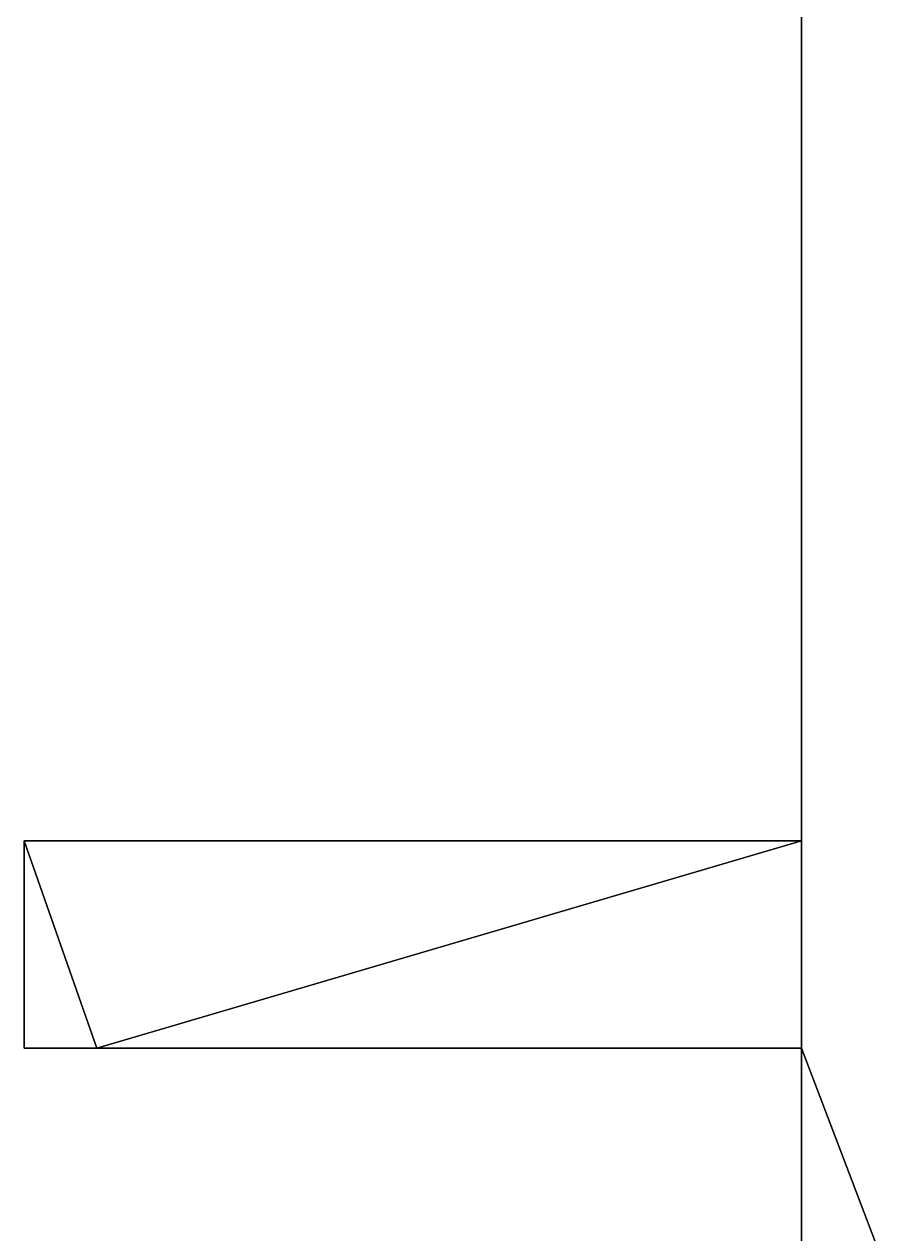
# Model space of a CAD drawing. Header units: millimetres. Extents: x 14850 to 20950, y 8600 to 14100.
# Drawn here: x 14850 to 15688, y 10820 to 11987 of the extents above; entities that cross this region are included whole.
import ezdxf

# ---------------------------------------------------------------- set-up
doc = ezdxf.new("R2010")
doc.units = ezdxf.units.MM
doc.layers.add('АР_3D_стены', color=8, linetype='Continuous')

msp = doc.modelspace()

# ---------------------------------------------------------------- meshes
at = {"layer": 'АР_3D_стены'}
mesh = msp.add_polyface(dxfattribs=at)
corners = [(15600.2, 13599.6), (15800.2, 13599.6), (15800.2, 10474.6), (15800.2, 10474.6, 3650), (15800.2, 13599.6, 3650), (15600.2, 13599.6, 3650), (15600.2, 10474.6), (15600.2, 10999.6), (15600.2, 10999.6, 3650), (15600.2, 10474.6, 3650)]
mesh.append_faces([[corners[k] for k in face] for face in [(0, 1, 2), (3, 4, 5), (2, 6, 7), (8, 9, 3), (7, 0, 2), (3, 5, 8), (1, 2, 3, 4), (2, 6, 9, 3), (6, 7, 8, 9), (7, 0, 5, 8), (0, 1, 4, 5)]])
mesh = msp.add_polyface(dxfattribs=at)
corners = [(14920.2, 10999.6), (14850, 10999.6), (14850, 11199.6), (14850, 11199.6, 3650), (14850, 10999.6, 3650), (14920.2, 10999.6, 3650), (15600.2, 11199.6), (15600.2, 10999.6), (15600.2, 10999.6, 3650), (15600.2, 11199.6, 3650)]
mesh.append_faces([[corners[k] for k in face] for face in [(0, 1, 2), (3, 4, 5), (6, 7, 0), (5, 8, 9), (0, 2, 6), (9, 3, 5), (1, 2, 3, 4), (2, 6, 9, 3), (6, 7, 8, 9), (7, 0, 5, 8), (0, 1, 4, 5)]])

doc.saveas('drawing.dxf')
